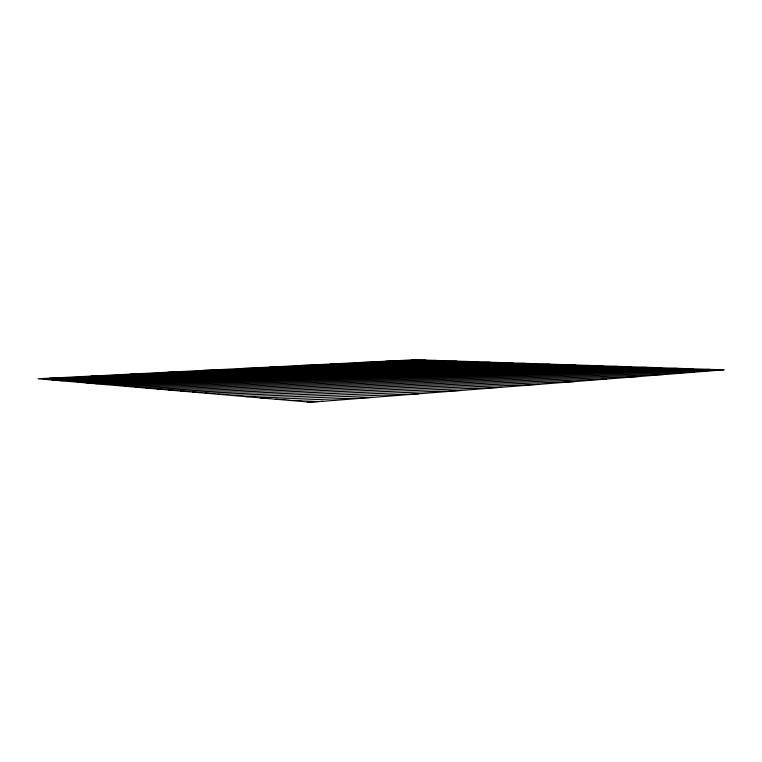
<?xml version="1.0" encoding="UTF-8"?>
<svg xmlns="http://www.w3.org/2000/svg" width="762" height="762" viewBox="0 0 762 762"><rect width="100%" height="100%" fill="white"/><g stroke="black" fill="none" stroke-linecap="round" stroke-linejoin="round"><path stroke-width="1.14" d="M290.846 400.517L372.485 397.412M307.057 401.917L322.793 401.307M245.697 396.64L501.415 387.296M260.204 397.888L461.448 390.43M275.244 399.174L418.576 393.792M192.548 392.068L637.489 376.628M205.159 393.144L606.609 379.047M218.208 394.268L573.767 381.619M231.705 395.43L538.772 384.362M135.341 387.144L693.21 368.846M146.066 388.068L709.651 369.38M157.124 389.02L720.023 370.151M168.554 390.001L694.058 372.189M180.356 391.02L666.598 374.342M86.325 382.924L617.068 366.36M95.564 383.724L631.536 366.836M105.061 384.543L646.376 367.322M114.852 385.382L661.587 367.817M124.939 386.248L677.199 368.322M49.454 378.209L537.172 363.75M43.872 379.276L549.716 364.16M51.902 379.971L562.556 364.579M60.15 380.676L575.701 365.008M68.637 381.41L589.159 365.446M77.353 382.153L602.942 365.903M358.683 362.588L435.94 360.445M330.384 364.026L446.246 360.788M300.8 365.512L456.771 361.131M269.853 367.074L467.516 361.483M237.458 368.713L478.498 361.836M203.492 370.427L489.718 362.207M167.84 372.227L501.186 362.579M130.378 374.123L512.912 362.96M90.973 376.114L524.904 363.35M411.785 359.912L415.957 359.797M385.801 361.226L425.844 360.121M723.9 369.846L310.858 402.241L38.1 378.781L414.795 359.759L723.9 369.846"/></g></svg>
